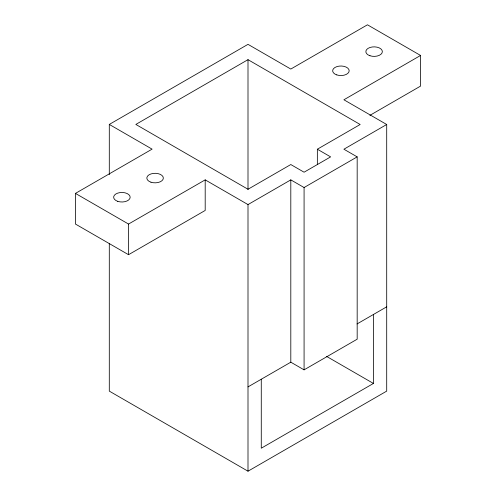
<?xml version="1.0" encoding="UTF-8"?>
<svg xmlns="http://www.w3.org/2000/svg" width="496" height="496" viewBox="0 0 496 496"><rect width="100%" height="100%" fill="white"/><g stroke="black" fill="none" stroke-linecap="round" stroke-linejoin="round"><path stroke-width="0.74" d="M109.294 174.673L109.294 124.428L248 44.342L290.805 69.056L367.462 24.8L420.558 55.453L420.558 86.106L369.898 115.357M317.353 149.215L360.164 124.496L248 59.669L135.836 124.428L248 189.255L290.805 164.542L304.079 172.205L330.627 156.879L317.353 149.215L317.353 164.666M75.442 193.397L128.538 224.049L205.195 179.868L205.195 210.447L128.538 254.702L75.442 224.049L75.442 193.397L152.098 149.141L109.294 124.428M420.558 55.453L343.902 99.783L386.706 124.496L386.706 391.115L248 471.2L109.294 391.115L109.294 243.468M205.195 179.868L248 204.581L290.805 179.868L304.079 187.531L357.176 156.879L357.176 339.196L304.079 369.849L290.805 362.185L248 386.899M386.706 124.496L343.902 149.215L357.176 156.879M357.027 323.956L386.706 306.819M373.438 314.483L373.438 383.451L261.274 448.21L261.274 379.235M326.48 356.345L373.438 383.451M304.079 187.531L304.079 369.849M290.805 179.868L290.805 362.185M248 59.669L248 189.602M248 204.581L248 471.2M128.538 224.049L128.538 254.702M336.784 74.908A8.258 4.768 0 0 0 349.178 70.779A8.258 4.768 0 0 0 336.784 66.65A8.258 4.768 0 0 0 336.784 74.908M150.958 182.199A8.258 4.768 0 0 0 163.345 178.07A8.258 4.768 0 0 0 150.958 173.941A8.258 4.768 0 0 0 150.958 182.199M117.769 201.357A8.258 4.768 0 0 0 130.163 197.228A8.258 4.768 0 0 0 117.769 193.099A8.258 4.768 0 0 0 117.769 201.357M369.973 55.75A8.258 4.768 0 0 0 382.36 51.621A8.258 4.768 0 0 0 369.973 47.492A8.258 4.768 0 0 0 369.973 55.75"/></g></svg>
